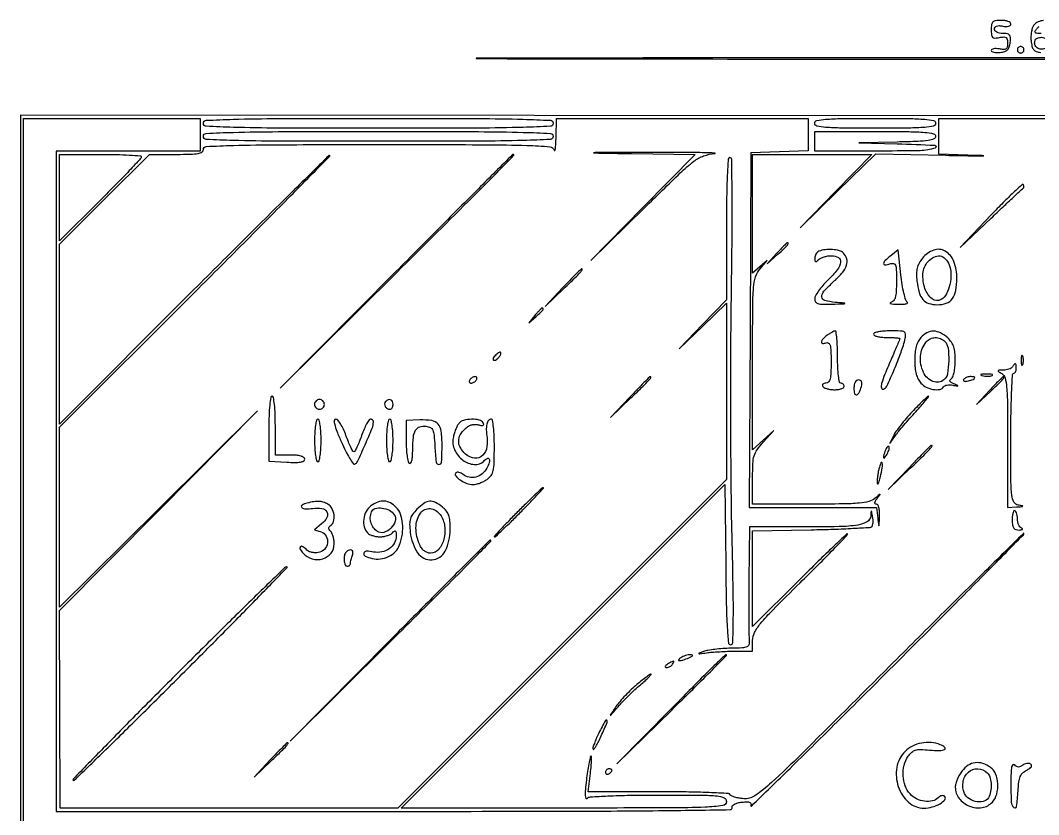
# Model space of a CAD drawing. Extents: x 0 to 674, y 17 to 635.
# Drawn here: x 24 to 335.5, y 392 to 635 of the extents above; entities that cross this region are included whole.
import ezdxf

# ---------------------------------------------------------------- set-up
doc = ezdxf.new("R2010")
doc.units = 0

msp = doc.modelspace()

# ---------------------------------------------------------------- linework, layer by layer
for points in [[(455.40143, 605.647946, 0.000092), (338.25, 605.759198), (24, 606), (24, 413.5), (24, 221)], [(337.029569, 634.961864, 0.080794), (335.307398, 634.512579, 0.115925), (334.054214, 633.565324, 0.092336), (333.618519, 632.783794, 0.03571), (333.30678, 631.578208, 0.033843), (333.147835, 630.189863, 0.035521), (333.181769, 628.815324, 0.030874), (333.460667, 627.058346, 0.117918), (333.943554, 626.06858, 0.141031), (334.768942, 625.501562, 0.051687), (336.16416, 625.191861, 0.043544)], [(336.318538, 631, -0.015486), (334.896524, 631.044054, -0.207101), (334.441043, 631.275635, -0.325062), (334.414781, 631.689155, -0.031904), (335.037769, 632.545509, -0.062963), (335.628143, 633.098055, -0.063044)], [(25, 222.416038), (25, 413.708019), (25, 605), (52, 605), (79, 605), (79, 600), (79, 595), (57, 595), (35, 595), (35, 494), (35, 393), (138.5, 393, 0.000467), (192.094154, 393.050086, 0.002559), (221.049517, 393.252415, 0.000652), (241.162182, 393.522122, 0.468791), (241.75, 394.25, -0.227531), (241.884498, 394.776631, -0.098327), (242.462774, 395.241663, -0.064185), (243.440592, 395.601988, -0.032185), (244.74272, 395.812816, -0.019095), (246.29565, 395.902961, -0.096394), (247.147386, 395.754651, -0.238091), (247.495044, 395.372926, -0.160778), (247.466491, 394.773273, 0.805128), (247.671908, 394.638255, 0.000255), (259.445189, 406.163375, 0.001605), (272.892317, 419.425398, 0.00093), (288.973771, 435.447144, 0.000567), (305.087821, 451.597779, 0.000937), (318.654795, 465.277611, 0.00005), (330.854317, 477.627288, 0.197297), (331, 477.982113, 0.665803), (330.852512, 478.043773, 0.000055), (318.961796, 466.305892, 0.00098), (305.734085, 453.194047, 0.000582), (290.01888, 437.518875, -0.000664), (262.915565, 410.493434, -0.011283), (253.785327, 401.814415, -0.033501), (248.688862, 397.77236, -0.173491), (245.26888, 396.862622, -0.021711), (243.801096, 397.050025, -0.030042), (242.509192, 397.353157, -0.030316), (241.517263, 397.716534, -0.204846), (241.166667, 398.089173, 0.301387), (240.657221, 398.464148, 0.001866), (234.672467, 398.735569, 0.006545), (227.66229, 398.935409, 0.003852), (219.278985, 399), (197.724637, 399), (198.394415, 404.698763, 0.007942), (198.612411, 406.847416, 0.01565), (198.704914, 408.560983, 0.015856), (198.693917, 409.772756, 0.65353), (198.510896, 409.844229, 0.145198), (198.261924, 409.385242, 0.005757), (197.884265, 407.494265, 0.009751), (197.502473, 405.216958, 0.006698), (197.154654, 402.621321, 0.007754), (196.842673, 399.641092, 0.032), (196.797713, 397.829801, 0.104188), (196.996898, 397.039147, 0.514834), (197.375855, 396.975855, -0.182413), (198.382642, 397.430951, -0.004197), (203.702785, 397.725381, -0.007977), (210.459512, 397.934501, -0.003747), (219.2, 398, -0.001485), (232.507329, 397.960474, -0.022339), (237.134136, 397.726107, -0.083633), (239.266776, 397.153847, -0.293454), (240, 396.012129, -0.376038), (238.894025, 394.74951, -0.023013), (233.494131, 394.283661, -0.009439), (222.845164, 394.05829, -0.000547), (190.261236, 394.019578), (140.522472, 394.014898), (190.011236, 443.512172), (239.5, 493.009446), (239.76747, 468.504723, 0.002271), (239.955274, 456.355561, 0.010284), (240.242679, 449.274695, 0.008481), (240.608608, 444.598534, 0.386412), (241.26747, 443.999028, 0.404095), (241.93364, 444.641479, 0.005512), (242.084948, 450.833074, 0.007769), (242.064939, 460.232485, 0.001497), (241.713325, 477.249028, -0.003542), (241.453542, 492.924589, -0.001747), (241.334113, 512.849714, -0.001733), (241.354107, 533.531498, -0.00253), (241.52708, 551.75, 0.001472), (241.747939, 570.770549, 0.004975), (241.732006, 583.196679, 0.00161), (241.59791, 592.475202, 0.409047), (241.063755, 593, 0.394232), (240.549321, 592.519746, 0.004944), (240.26224, 587.643917, 0.009182), (240.059359, 581.007071, 0.003049), (240, 571.273516), (240, 549.547032), (232.75, 542.023682), (225.5, 534.500332), (232.75, 541.473346), (240, 548.446361), (240, 521.469468), (240, 494.492574), (189.746323, 444.246287), (139.492647, 394), (87.822841, 394), (36.153035, 394), (36.043991, 424.211411), (35.934948, 454.422823), (66.217474, 484.961409), (96.5, 515.499996), (66.25, 485.506248), (36, 455.512501), (36, 483.010769), (36, 510.509036), (77.460588, 551.960597, 0.000599), (93.339643, 567.874268, 0.000999), (106.664299, 581.313591, 0.00004), (118.656925, 593.459807, 0.412328), (118.656225, 593.677109, 0.412386), (118.438956, 593.677787, 0.000041), (106.368891, 581.755553, 0.001005), (93.013287, 568.508227, 0.000602), (77.199063, 552.72103), (36.006853, 511.5), (36.003427, 539.013397), (36, 566.526794), (49.762943, 580.263397), (63.525887, 594), (71.762943, 594, 0.006715), (76.091636, 594.058138, 0.038336), (78.377157, 594.295526, 0.091359), (79.577769, 594.750652, 0.262342), (80, 595.5, -0.399441), (80.871255, 596.416586, -0.005658), (89.154446, 596.742981, -0.006284), (102.840365, 596.955142, -0.000733), (133.426676, 597, -0.000613), (166.377799, 596.959603, -0.007504), (178.973669, 596.739671, -0.011252), (185.990671, 596.353565, -0.319697), (187.310674, 595.25, 0.657748), (187.491916, 595.222315, 0.10448), (187.667734, 595.703125, 0.02269), (187.808633, 597.15128, 0.007862), (187.883999, 599.25), (188, 605), (226.5, 605), (265, 605), (265, 600.038933), (265, 595.077866), (256.25, 594.788933), (247.5, 594.5), (247.241388, 540.25), (246.982775, 486), (266.428029, 486), (285.873283, 486), (286.276604, 482.75, 0.000683), (286.565664, 480.446498, 0.602997), (286.648107, 480.415527, 0.202828), (286.723309, 480.573344, 0.000452), (286.839963, 483.25, 0.025355), (286.827853, 484.754752, 0.048156), (286.641047, 485.950414, 0.067827), (286.317228, 486.745719, 0.268347), (285.877555, 487, -0.170953), (285.504496, 487.131391, -0.262214), (285.380355, 487.441618, -0.106383), (285.571644, 487.975243, -0.025698), (286.110322, 488.75, 0.001609), (287.014395, 489.925233, 0.621148), (286.977431, 490, 0.176901), (286.809051, 489.938502, 0.000873), (285.404026, 488.75, -0.114269), (283.570866, 487.804241, -0.040095), (280.631574, 487.303922, -0.019274), (275.686552, 487.056914, -0.002841), (265.671259, 487), (248, 487), (248, 494.702393, -0.009499), (248.089999, 499.439269, -0.060897), (248.470565, 501.802914, -0.086318), (249.364114, 503.636327, -0.029067), (251.25, 505.950297), (254.5, 509.495808), (251.25, 506.560813), (248, 503.625818), (248, 529.998458, -0.001265), (248.043389, 547.145793, -0.018141), (248.295571, 553.242599, -0.055373), (248.929125, 556.568223, -0.106064), (250.25, 558.928395), (252.5, 561.485692), (250.25, 559.587858), (248, 557.690025), (248, 575.845012), (248, 594), (266.232946, 594), (284.465892, 594), (273.482989, 582.75), (262.500086, 571.5), (274.088255, 582.822359), (285.676424, 594.144717), (307.088212, 593.721224, 0.000555), (314.757939, 593.578047, 0.003313), (318.758725, 593.534319, 0.971641), (318.760393, 593.584759, 0.007335), (316.75, 593.679644), (305, 594.061558), (305, 599.530779), (305, 605), (342, 605)], [(197.265604, 386.955647, 0.000374), (138.031385, 387)]]:
    msp.add_lwpolyline(points, format="xyb")
for points in [[(321, 632.138672, 0.026262), (321.083802, 630.544291, 0.177902), (321.426674, 629.84725, 0.204444), (322.109149, 629.591765, 0.035954), (323.5, 629.755249, -0.033327), (324.820327, 629.917474, -0.168508), (325.523628, 629.716565, -0.195212), (325.892307, 629.145265, -0.046913), (326, 628, -0.046913), (325.892307, 626.854735, -0.195212), (325.523628, 626.283435, -0.168508), (324.820327, 626.082526, -0.033327), (323.5, 626.244751, 0.034234), (322.541946, 626.360702, 0.057572), (321.734375, 626.309745, 0.083095), (321.187077, 626.113776, 0.27169), (321, 625.794906, 0.274293), (321.197555, 625.461883, 0.07042), (321.807813, 625.232631, 0.051685), (322.696226, 625.129592, 0.031697), (323.75, 625.183578, 0.046929), (325.133312, 625.476032, 0.121406), (326, 626, 0.121406), (326.523968, 626.866688, 0.046929), (326.816422, 628.25, 0.031046), (326.895668, 629.758446, 0.170664), (326.622257, 630.512941, 0.185524), (325.952252, 630.894952, 0.037847), (324.566422, 631, -0.046396), (323.542758, 631.095193, -0.075706), (322.721309, 631.38261, -0.101785), (322.190153, 631.821502, -0.170976), (322, 632.361328, -0.150112), (322.170978, 632.917994, -0.160129), (322.621346, 633.265536, -0.097718), (323.391041, 633.377818, -0.034745), (324.5, 633.244751, 0.037491), (325.498847, 633.130452, 0.072403), (326.297256, 633.215051, 0.112088), (326.810555, 633.477964, 0.222095), (327, 633.883423, 0.237866), (326.784122, 634.31153, 0.070211), (326.11875, 634.672005, 0.053734), (325.149009, 634.918528, 0.035409), (324, 635, 0.030462), (322.329485, 634.898132, 0.161363), (321.512116, 634.511556, 0.169456), (321.109324, 633.725101, 0.034415)], [(338.750292, 628.250526, -0.249378), (338.57136, 627.191465, -0.140064), (337.494101, 626.395546, -0.117741), (336.004745, 626.21052, -0.170266), (334.819915, 626.780085, -0.08302), (334.473513, 627.265571, -0.075174), (334.288842, 627.854185, -0.077648), (334.289464, 628.452938, -0.099717), (334.480369, 628.968236, -0.179958), (335.394309, 629.679186, -0.118434), (336.737936, 629.77237, -0.113816), (338.018555, 629.241192, -0.158698)], [(329, 626, 0.099038), (329.076342, 625.618362, 0.097945), (329.29375, 625.29375, 0.097945), (329.618362, 625.076342, 0.099038), (330, 625, 0.099038), (330.381638, 625.076342, 0.097945), (330.70625, 625.29375, 0.097945), (330.923658, 625.618362, 0.099038), (331, 626, 0.099038), (330.923658, 626.381638, 0.097945), (330.70625, 626.70625, 0.097945), (330.381638, 626.923658, 0.099038), (330, 627, 0.099038), (329.618362, 626.923658, 0.097945), (329.29375, 626.70625, 0.097945), (329.076342, 626.381638, 0.099038)], [(182.330973, 623.250018, 0.000257), (253.679493, 623.17013, 0.000151), (338.9675, 623.144314, 0.000151), (424.192634, 623.17012, 0.000259), (495.330973, 623.250027, 0.001714), (513.6819, 623.343048, 0.994947), (513.681598, 623.431013, 0.00034), (450.74724, 623.491, 0.000068), (338.5, 623.506285, 0.000068), (226.262487, 623.49102, 0.000342), (163.512848, 623.431002, 0.995062), (163.512558, 623.343099, 0.001656)], [(187, 603.5, -0.399469), (186.12857, 602.583318, -0.005643), (177.833333, 602.257009, -0.006275), (164.12894, 602.044855, -0.000732), (133.5, 602, -0.000732), (102.87106, 602.044855, -0.006275), (89.166667, 602.257009, -0.005643), (80.87143, 602.583318, -0.399469), (80, 603.5, -0.399469), (80.87143, 604.416682, -0.005643), (89.166667, 604.742991, -0.006275), (102.87106, 604.955145, -0.000732), (133.5, 605, -0.000732), (164.12894, 604.955145, -0.006275), (177.833333, 604.742991, -0.005643), (186.12857, 604.416682, -0.399469)], [(304, 603.5, -0.350929), (303.341067, 602.676779, -0.034985), (300.666667, 602.27027, -0.017834), (295.784498, 602.049248, -0.002394), (285.5, 602, -0.002394), (275.215502, 602.049248, -0.017834), (270.333333, 602.27027, -0.034985), (267.658933, 602.676779, -0.350929), (267, 603.5, -0.350929), (267.658933, 604.323221, -0.034985), (270.333333, 604.72973, -0.017834), (275.215502, 604.950752, -0.002394), (285.5, 605, -0.002394), (295.784498, 604.950752, -0.017834), (300.666667, 604.72973, -0.034985), (303.341067, 604.323221, -0.350929)], [(187, 599.5, -0.399469), (186.12857, 598.583318, -0.005643), (177.833333, 598.257009, -0.006275), (164.12894, 598.044855, -0.000732), (133.5, 598, -0.000732), (102.87106, 598.044855, -0.006275), (89.166667, 598.257009, -0.005643), (80.87143, 598.583318, -0.399469), (80, 599.5, -0.399469), (80.87143, 600.416682, -0.005643), (89.166667, 600.742991, -0.006275), (102.87106, 600.955145, -0.000732), (133.5, 601, -0.000732), (164.12894, 600.955145, -0.006275), (177.833333, 600.742991, -0.005643), (186.12857, 600.416682, -0.399469)], [(304, 599.5, -0.30461), (303.472161, 598.713976, -0.060859), (301.755828, 598.24542, -0.027315), (298.55073, 597.955142, -0.004352), (292.25, 597.784967), (280.5, 597.569935), (292.25, 597.253232, -0.007391), (303.752188, 596.772981, -0.826556), (303.864502, 595.932446, -0.075815), (299.235965, 595.133922, -0.004875), (285.5, 595), (267, 595), (267, 598), (267, 601), (285.5, 601, -0.002394), (295.784498, 600.950752, -0.017834), (300.666667, 600.72973, -0.034985), (303.341067, 600.323221, -0.350929)], [(61, 593.234994, -0.190281), (60.797675, 592.722596, -0.001178), (57.328125, 589.03165, -0.004569), (53.29175, 584.835427, -0.002869), (48.5, 580), (36, 567.530012), (36, 580.765006), (36, 594), (48.5, 594, -0.005737), (53.292967, 593.945002, -0.009544), (57.328125, 593.775279, -0.003615), (60.713989, 593.543483, -0.392245)], [(138.994718, 558.25), (103.5, 522.5), (139.25, 557.994718, 0.000221), (161.064848, 579.672949, 0.00246), (169.721498, 588.368133, 0.001593), (174.893352, 593.647914, 0.663304), (174.744718, 594, 0.198894), (174.566231, 593.926076, 0.000018), (164.137852, 583.498438, 0.000559), (152.62308, 571.957894, 0.000337)], [(210.965962, 594.250555), (230.431924, 593.955302), (214.465976, 577.727651), (198.500028, 561.5), (215.000014, 577.703028, -0.002013), (225.88623, 588.307581, -0.027922), (230.039965, 591.895484, -0.077654), (233.024855, 593.532391, -0.068457), (236.5, 594.27278, 0.944399), (236.497813, 594.409146, 0.006286), (232.6875, 594.518017, 0.003134), (225.76797, 594.585314, 0.001333), (216.5, 594.592656, 0.000109), (201.214568, 594.560688, 0.014859), (199.376522, 594.501806, 0.961814), (199.37812, 594.431784, 0.000236)], [(321.017103, 575.5), (311.534206, 565.5), (320.98637, 574.5, -0.000929), (324.637531, 577.963589, -0.001479), (327.775025, 580.911328, -0.00029), (330.548761, 583.498897, -0.074337), (330.823434, 583.6875, 0.191753), (330.944054, 583.819978, 0.082424), (330.991233, 584.058594, 0.064404), (330.961361, 584.362727, 0.046165), (330.854167, 584.6875, 0.512697), (330.478246, 584.768499, 0.003996), (327.818435, 582.323828, 0.00961), (324.679508, 579.277143, 0.005557)], [(255.437091, 563.75), (252.5, 560.5), (255.75, 563.437091, 0.005203), (257.702672, 565.239026, 0.031436), (258.644302, 566.245213, 0.126516), (258.885551, 566.760705, 0.469811), (258.687091, 567, 0.195675), (258.487928, 566.918954, 0.003116), (257.603329, 566.045313, 0.007681), (256.585435, 564.995657, 0.004953)], [(268.25, 564.337719, 0.098566), (267.771982, 564.02452, 0.065528), (267.367188, 563.506601, 0.06253), (267.093325, 562.872405, 0.070803), (267, 562.216667, 0.030603), (267.047754, 561.437169, 0.285992), (267.25, 561.186806, 0.259042), (267.582864, 561.244884, 0.026435), (268.2, 561.8, -0.087124), (268.857336, 562.260981, -0.036597), (269.87, 562.6475, -0.034792), (271.039977, 562.911466, -0.038105), (272.2, 563, -0.136269), (274.272229, 562.424553, -0.305974), (274.928576, 561.012843, -0.130302), (273.898735, 558.693049, -0.030098), (271, 555.5, 0.021127), (269.468686, 553.872812, 0.025292), (268.175, 552.213577, 0.025286), (267.244073, 550.732339, 0.128331), (267, 549.797052, 0.142219), (267.263829, 548.888271, 0.178356), (267.956058, 548.35907, 0.072708), (269.360839, 548.140216, 0.010664), (272.25, 548.174707, 0.00042), (275.866069, 548.298079, 0.118966), (276.155942, 548.378854, 0.73681), (276.137241, 548.467554, 0.00079), (273.25, 548.732205, -0.044764), (270.086762, 549.30551, -0.326893), (269.18544, 550.44283, -0.201079), (269.833051, 552.170677, -0.020947), (273, 555.262785, 0.036034), (275.492901, 557.84808, 0.094845), (276.735437, 560.090207, 0.14342), (276.798311, 562.052916, 0.133923), (275.8, 563.8, 0.132349), (274.533777, 564.528745, 0.047025), (272.455834, 564.874926, 0.046014), (270.182848, 564.827502, 0.06778)], [(290.25, 563.010327, 0.020182), (288.525547, 561.487399, 0.178809), (288.088708, 560.590276, 0.475489), (288.496209, 560.185241, 0.050543), (290, 560.5, -0.11022), (291.092207, 560.596117, -0.277254), (291.693059, 560.117445, -0.082965), (291.952551, 558.779907, -0.006519), (292, 555.140712, -0.011026), (291.930232, 551.977332, -0.055252), (291.657937, 550.228885, -0.113783), (291.123041, 549.229613, -0.150398), (290.25, 548.689326, 0.284653), (290.079893, 548.510548, 0.403363), (290.189063, 548.336764, 0.043497), (291.062876, 548.199188, 0.011014), (292.5, 548.131314, 0.016377), (293.962112, 548.142404, 0.044695), (294.986765, 548.276017, 0.151057), (295.381802, 548.501594, 0.469244), (295.348563, 548.765313, -0.179802), (294.855432, 549.417971, -0.014415), (294.286095, 551.53743, -0.018035), (293.757447, 554.178749, -0.012824), (293.348563, 557.17062), (292.5, 564.84124)], [(299.975057, 562.25, 0.040801), (298.930142, 560.677585, 0.066928), (298.351067, 559.190375, 0.060252), (298.151213, 557.49432, 0.027048), (298.279577, 555.250547, 0.038663), (298.946543, 551.754592, 0.111274), (300.095968, 549.586294, 0.139733), (301.885051, 548.403754, 0.076746), (304.5, 548, 0.086506), (307.252734, 548.479845, 0.147313), (309.114144, 549.859059, 0.116861), (310.171075, 552.304721, 0.043843), (310.5, 556.048707, 0.089239), (309.572128, 561.206096, 0.17226), (306.912605, 564.381693, 0.223155), (303.391773, 564.711235, 0.140139)], [(308.118413, 560.25, -0.088548), (308.671357, 557.436915, -0.060532), (308.334216, 554.190065, -0.063048), (307.279162, 551.302516, -0.138358), (305.68735, 549.597962, -0.316316), (302.938742, 549.785426, -0.139575), (300.734416, 552.921768, -0.10187), (300.116821, 557.565252, -0.167735), (301.654988, 561.171259, -0.087091), (303.483736, 562.594925, -0.158642), (305.329479, 562.917618, -0.167388), (306.942515, 562.091579, -0.099095)], [(189.96584, 553.25), (184.5, 547.5), (190.25, 552.96584, 0.00208), (193.721355, 556.293238, 0.016599), (195.26449, 557.887147, 0.050698), (195.876586, 558.718401, 0.580622), (195.71584, 559, 0.198036), (195.525668, 558.921604, 0.000843), (193.909561, 557.310938, 0.003903), (192.081711, 555.454324, 0.002429)], [(181.404988, 544.75), (179.5, 542.5), (181.75, 544.404988, 0.010402), (183.102181, 545.598996, 0.048385), (183.795506, 546.373826, 0.197337), (183.898791, 546.789444, 0.372044), (183.654988, 547, 0.191119), (183.44834, 546.918017, 0.007508), (182.851732, 546.339062, 0.012381), (182.159969, 545.612165, 0.008332)], [(270.75, 538.607954, 0.038054), (269.476013, 537.478404, 0.166131), (269.052903, 536.579878, 0.445035), (269.421193, 536.165515, 0.093564), (270.5, 536.361626, -0.245547), (271.236627, 536.27642, -0.183216), (271.714274, 535.595418, -0.054764), (271.947207, 533.940436, -0.007603), (272, 530.468615, -0.009168), (271.938126, 527.094445, -0.049999), (271.689747, 525.287291, -0.119746), (271.208295, 524.350783, -0.217742), (270.440983, 524, 0.066118), (269.889346, 523.926733, 0.138808), (269.521475, 523.70625, 0.191142), (269.392057, 523.379648, 0.139169), (269.5, 523, 0.146547), (269.934161, 522.614422, 0.040338), (270.8004, 522.29375, 0.037109), (271.887885, 522.073612, 0.031397), (273.059017, 522, 0.032276), (274.18562, 522.0728, 0.049716), (275.136086, 522.29375, 0.064068), (275.793368, 522.615903, 0.251914), (276, 523, 0.099038), (275.923658, 523.381638, 0.097945), (275.70625, 523.70625, 0.097945), (275.381638, 523.923658, 0.099038), (275, 524, -0.358912), (274.586179, 524.340974, -0.01702), (274.28125, 526.25, -0.020476), (274.067911, 528.801826, -0.010616), (274, 532, 0.008796), (273.946075, 535.065184, 0.014667), (273.779688, 537.640658, 0.008355), (273.549328, 539.715782, 0.389563), (273.25, 539.968197, 0.094564), (272.852176, 539.874651, 0.019699), (272.20625, 539.555506, 0.020021), (271.475001, 539.118825, 0.017735)], [(285, 539, 0.295869), (285.251055, 538.612873, 0.04382), (286.175, 538.29375, 0.037669), (287.467056, 538.07239, 0.023598), (289, 538, -0.008807), (290.533677, 537.972983, -0.014598), (291.825, 537.889676, -0.008259), (292.867968, 537.774341, -0.377586), (293, 537.62443, -0.096511), (292.947013, 537.352475, -0.001324), (292.30541, 535.780445, -0.003678), (291.541666, 533.961371, -0.002405), (290.63544, 531.87443, 0.005783), (288.445763, 526.737098, 0.032041), (287.480848, 523.894874, 0.107715), (287.414852, 522.538593, 0.460609), (288.021342, 522.173781, 0.206614), (289.0689, 523.109834, 0.00729), (291.327651, 528.174915, 0.014364), (293.408476, 533.443104, 0.028383), (294.696963, 537.75, 0.070883), (294.815279, 539.026616, 0.272747), (294.39469, 539.666262, 0.106363), (293.264439, 539.948458, 0.008186), (290.116577, 540, 0.018398), (288.155306, 539.92781, 0.029866), (286.502995, 539.70625, 0.030322), (285.2834, 539.390109, 0.324892)], [(299.46268, 537.958762, 0.06893), (298.637571, 536.747309, 0.050243), (298.063072, 535.220463, 0.041389), (297.724842, 533.326792, 0.023508), (297.615385, 531, 0.023508), (297.724842, 528.673208, 0.041389), (298.063072, 526.779537, 0.050243), (298.637571, 525.252691, 0.06893), (299.46268, 524.041238, 0.09366), (301.134592, 522.774308, 0.075255), (303.286507, 522.081535, 0.086119), (305.266847, 522.102496, 0.21179), (306.441979, 522.90612, -0.15749), (306.815667, 523.223957, -0.055891), (307.498133, 523.42074, -0.048656), (308.349057, 523.481964, -0.040539), (309.250996, 523.385595, 0.001563), (310.655148, 523.123764, 0.284718), (310.788144, 523.17589, 0.480587), (310.761976, 523.2769, 0.002003), (309.566376, 523.806972, -0.031798), (308.740116, 524.233861, -0.147823), (308.383486, 524.626937, -0.269403), (308.415108, 525.007012, -0.102331), (308.816376, 525.386514, 0.172368), (309.275618, 525.959273, 0.030615), (309.652311, 527.303359, 0.029969), (309.91333, 529.005987, 0.023054), (310, 530.884703, 0.023219), (309.885767, 533.343276, 0.057311), (309.514575, 535.107661, 0.070558), (308.812698, 536.514625, 0.053298), (307.685549, 537.825686, 0.068576), (305.522245, 539.36113, 0.116557), (303.382139, 539.903597, 0.125876), (301.341177, 539.416554, 0.087861)], [(306.8, 536.8, -0.167311), (307.785351, 534.780042, -0.035945), (307.984648, 530.831948, -0.035539), (307.620986, 526.910362, -0.180564), (306.548039, 525.039869, -0.276855), (303.172082, 524.520854, -0.188842), (300.284127, 527.270796, -0.127894), (299.36358, 532.267763, -0.15638), (301.128383, 536.654692, -0.111735), (302.344949, 537.590181, -0.102194), (303.886391, 537.949954, -0.10024), (305.469049, 537.671435, -0.103211)], [(169.210573, 532.399141, 0.036357), (168.782662, 531.861158, 0.09576), (168.587911, 531.410998, 0.218285), (168.649322, 531.126309, 0.236389), (168.901556, 531, 0.157897), (169.687482, 531.254536, 0.069007), (170.487692, 532.021539, 0.076948), (170.981063, 532.892915, 0.301864), (170.850136, 533.465672, 0.297152), (170.632938, 533.505656, 0.045304), (170.224083, 533.28958, 0.03842), (169.730077, 532.911277, 0.023968)], [(327.5, 529, -0.119909), (327.108474, 528.613806, -0.047105), (326.419912, 528.284817, -0.043132), (325.574968, 528.055178, -0.041344), (324.690983, 527.969591, 0.006894), (323.365264, 527.932904, 0.290703), (323.142342, 527.778006, 0.366721), (323.215037, 527.547313, 0.008783), (324.25, 526.919901, -0.199047), (325.232188, 525.629037, -0.043579), (325.715298, 522.820788, -0.018728), (325.950984, 517.679472, -0.002089), (326, 505.95031), (326, 486), (328.75, 486.136182, 0.002047), (330.401331, 486.224735, 0.200802), (330.607621, 486.325405, 0.574721), (330.568679, 486.441828, 0.00362), (329.25, 486.705733, -0.214887), (327.940431, 487.628078, -0.106349), (327.283659, 489.597113, -0.026071), (327.03828, 493.829401, -0.001446), (327, 507.069551, -0.003919), (327.059895, 514.711774, -0.006528), (327.244792, 521.145431, -0.001707), (327.49503, 526.677756, -0.400045), (327.833333, 527, 0.17482), (328.151326, 527.114688, 0.093122), (328.421875, 527.440625, 0.073362), (328.604977, 527.926139, 0.053595), (328.666667, 528.5, 0.018977), (328.624162, 529.619498, 0.279453), (328.404429, 529.9267, 0.3443), (328.076522, 529.840072, 0.023946)], [(330.157895, 531, 0.017491), (330.189089, 530.10856, 0.078554), (330.306058, 529.601562, 0.447206), (330.474999, 529.540618, 0.174857), (330.662281, 529.75, 0.057986), (330.818615, 530.320008, 0.037979), (330.87034, 531, 0.037979), (330.818615, 531.679992, 0.057986), (330.662281, 532.25, 0.174857), (330.474999, 532.459382, 0.447206), (330.306058, 532.398438, 0.078554), (330.189089, 531.89144, 0.017491)], [(318.269032, 526.307009, 0.037336), (319.036634, 526.167106, 0.029507), (319.880008, 526.127736, 0.030339), (320.671085, 526.185595, 0.06278), (321.269032, 526.344063, 0.31318), (321.386009, 526.52287, 0.333666), (321.257153, 526.684921, 0.052471), (320.580113, 526.787295, 0.014395), (319.5, 526.805051, 0.012823), (318.431793, 526.764444, 0.080377), (317.900903, 526.643467, 0.597527), (317.883358, 526.48334, 0.087174)], [(161.5, 525, 0.076764), (161.338175, 524.617617, 0.154201), (161.357263, 524.29375, 0.186277), (161.550471, 524.079239, 0.117858), (161.881966, 524, 0.085235), (162.310186, 524.073533, 0.053414), (162.769763, 524.29375, 0.051777), (163.189439, 524.617474, 0.064269), (163.5, 525, 0.076764), (163.661825, 525.382383, 0.154201), (163.642737, 525.70625, 0.186277), (163.449529, 525.920761, 0.117858), (163.118034, 526, 0.085235), (162.689814, 525.926467, 0.053414), (162.230237, 525.70625, 0.051777), (161.810561, 525.382526, 0.064269)], [(210.468697, 519.75), (204.5, 513.5), (210.75, 519.468697, 0.001842), (214.526162, 523.101597, 0.015158), (216.188581, 524.813502, 0.043781), (216.876507, 525.712971, 0.591372), (216.718697, 526, 0.198184), (216.529557, 525.921966, 0.0007), (214.766721, 524.164062, 0.003552), (212.777178, 522.146053, 0.002203)], [(279, 522.440983, 0.064976), (279.206498, 520.858666, 0.406584), (279.841406, 520.479018, 0.23263), (280.631508, 521.131852, 0.041858), (281.285674, 522.984416, 0.047102), (281.428099, 523.857834, 0.120292), (281.319129, 524.485403, 0.170629), (280.969517, 524.861166, 0.12145), (280.40638, 525, 0.160765), (279.839597, 524.812927, 0.108086), (279.387395, 524.295106, 0.079738), (279.095996, 523.480106, 0.046093)], [(312.557637, 525.093259, 0.236417), (312.53149, 524.80112, 0.238295), (312.749762, 524.606613, 0.095442), (313.266748, 524.570513, 0.033809), (313.99862, 524.70989, 0.020231), (315.475053, 525.160521, 0.209047), (315.930595, 525.583925, 0.493596), (315.747863, 525.912738, 0.036651), (314.559017, 526, 0.056553), (313.966253, 525.93274, 0.049897), (313.376706, 525.733645, 0.052741), (312.877374, 525.440555, 0.095554)], [(320.452948, 521.75), (316.5, 517.5), (320.75, 521.452948, 0.003311), (323.308562, 523.864475, 0.023188), (324.492362, 525.10505, 0.084306), (324.879312, 525.739874, 0.530177), (324.702948, 526, 0.197177), (324.508439, 525.920192, 0.00167), (323.331976, 524.751562, 0.005545), (321.989648, 523.379129, 0.003505)], [(100, 510.09255), (100, 500.185099), (105.501363, 499.84255, 0.012428), (108.074687, 499.74644, 0.044027), (109.720832, 499.870994, 0.084054), (110.674508, 500.198966, 0.274859), (111.001363, 500.75, 0.251467), (110.71189, 501.287766, 0.078511), (109.850076, 501.68048, 0.048655), (108.454273, 501.925307, 0.019103), (106.5, 502), (102, 502), (102, 511, 0.009164), (101.933283, 514.639727, 0.018502), (101.722222, 517.5, 0.014491), (101.420765, 519.64481, 0.365646), (101, 520, 0.370625), (100.573872, 519.633835, 0.012622), (100.275234, 517.273137, 0.017004), (100.065838, 514.133197, 0.008146)], [(114, 517.5, 0.099038), (114.114514, 516.927543, 0.097945), (114.440625, 516.440625, 0.097945), (114.927543, 516.114514, 0.099038), (115.5, 516, 0.099038), (116.072457, 516.114514, 0.097945), (116.559375, 516.440625, 0.097945), (116.885486, 516.927543, 0.099038), (117, 517.5, 0.099038), (116.885486, 518.072457, 0.097945), (116.559375, 518.559375, 0.097945), (116.072457, 518.885486, 0.099038), (115.5, 519, 0.099038), (114.927543, 518.885486, 0.097945), (114.440625, 518.559375, 0.097945), (114.114514, 518.072457, 0.099038)], [(135.693853, 518.36052, 0.191124), (135.401415, 517.683432, 0.139481), (135.603969, 516.880661, 0.123736), (136.230079, 516.235684, 0.139398), (137.059017, 516, 0.156819), (137.417907, 516.1154, 0.097386), (137.723586, 516.440625, 0.079459), (137.929934, 516.926402, 0.06085), (138, 517.5, 0.103624), (137.806289, 518.424643, 0.202875), (137.269246, 518.932483, 0.1934), (136.508765, 518.913511, 0.094876)], [(296.772666, 515.188048, 0.011039), (294.96411, 513.16691, 0.011131), (293.251688, 511.07343, 0.010994), (291.842137, 509.185614, 0.043453), (291.106938, 507.938048), (289.942229, 505.5), (291.71815, 508, -0.016813), (292.689659, 509.274584, -0.004964), (294.261899, 511.160938, -0.004976), (296.072985, 513.24806, -0.005338), (297.883877, 515.25, 0.005331), (299.532367, 517.072358, 0.00963), (300.837303, 518.604687, 0.005053), (301.842688, 519.85803, 0.625818), (301.773684, 520, 0.190379), (301.454928, 519.874067, 0.003406), (300.098385, 518.586489, 0.007983), (298.533912, 517.032307, 0.005177)], [(114, 506.5, 0.013867), (114.070361, 503.963427, 0.024301), (114.288462, 501.875, 0.022017), (114.599474, 500.314102, 0.345347), (115, 500, 0.345347), (115.400526, 500.314102, 0.022017), (115.711538, 501.875, 0.024301), (115.929639, 503.963427, 0.013867), (116, 506.5, 0.013867), (115.929639, 509.036573, 0.024301), (115.711538, 511.125, 0.022017), (115.400526, 512.685898, 0.345347), (115, 513, 0.345347), (114.599474, 512.685898, 0.022017), (114.288462, 511.125, 0.024301), (114.070361, 509.036573, 0.013867)], [(122.218931, 505.970623, 0.012096), (123.47723, 503.298607, 0.019579), (124.689009, 501.098562, 0.014327), (125.764534, 499.425241, 0.334898), (126.267765, 499.255922, 0.20607), (127.127139, 500.02221, 0.004598), (129.472019, 505.176546, 0.007399), (131.61231, 510.197413, 0.097344), (132, 512.169874, 0.107553), (131.931075, 512.486589, 0.099567), (131.735751, 512.75615, 0.09573), (131.443853, 512.936884, 0.09113), (131.10043, 513, 0.255588), (130.660309, 512.759297, 0.018782), (129.936954, 511.53125, 0.022484), (129.157076, 509.915924, 0.01491), (128.402886, 508, -0.010027), (127.670034, 506.083595, -0.015672), (126.955374, 504.46875, -0.009831), (126.306909, 503.184698, -0.277696), (126, 503, -0.277696), (125.693091, 503.184698, -0.009831), (125.044626, 504.46875, -0.015672), (124.329966, 506.083595, -0.010027), (123.597114, 508, 0.02225), (122.810571, 509.915163, 0.031671), (121.932933, 511.53125, 0.032613), (121.084593, 512.704534, 0.223505), (120.456631, 513, 0.402058), (120.024772, 512.585776, 0.071955), (120.149924, 511.362826, 0.034006), (120.82844, 509.27078, 0.008578)], [(136, 506.5, 0.013867), (136.070361, 503.963427, 0.024301), (136.288462, 501.875, 0.022017), (136.599474, 500.314102, 0.345347), (137, 500, 0.345347), (137.400526, 500.314102, 0.022017), (137.711538, 501.875, 0.024301), (137.929639, 503.963427, 0.013867), (138, 506.5, 0.013867), (137.929639, 509.036573, 0.024301), (137.711538, 511.125, 0.022017), (137.400526, 512.685898, 0.345347), (137, 513, 0.345347), (136.599474, 512.685898, 0.022017), (136.288462, 511.125, 0.024301), (136.070361, 509.036573, 0.013867)], [(142, 506.346524, 0.014965), (142.072777, 503.915539, 0.021298), (142.29375, 501.766105, 0.018081), (142.607638, 500.052762, 0.202676), (143, 499.5, 0.408774), (143.410377, 499.592855, 0.08382), (143.734015, 500.347928, 0.042659), (143.946327, 501.730109, 0.015993), (144.015313, 503.690983, -0.024661), (144.214797, 507.487527, -0.10509), (144.906361, 509.637445, -0.18586), (146.173501, 510.667682, -0.114389), (148.11309, 510.837492, -0.085349), (149.426702, 510.415623, -0.170142), (150.163963, 509.628511, -0.080908), (150.555255, 508.122425, -0.010154), (150.799904, 504.75, 0.013417), (151.185626, 499.873975, 0.400264), (152.047623, 499.14267, 0.382046), (152.869516, 499.968488, 0.013288), (153, 504.877555, 0.028938), (152.744393, 509.290331, 0.150384), (151.77394, 511.497444, 0.180708), (149.840342, 512.554926, 0.045721), (146.201687, 512.742566), (142, 512.575014)], [(158.128383, 511.654692, 0.058803), (157.656531, 510.92698, 0.021238), (157.158407, 509.79735, 0.020721), (156.712703, 508.502062, 0.023148), (156.394196, 507.22098, 0.161129), (156.841011, 503.580273, 0.122089), (159.402537, 500.442331, 0.139758), (162.85868, 499.119695, 0.221829), (165.783333, 500.183333, -0.070263), (166.85328, 500.988474, -0.450516), (167.416944, 500.78797, -0.182065), (167.439478, 499.777091, -0.030792), (166.675124, 497.966511, -0.108207), (165.314392, 496.272074, -0.105984), (163.360331, 495.285769, -0.110702), (161.244281, 495.210082, -0.12768), (159.420792, 496.065737, 0.051054), (158.805129, 496.478586, 0.06678), (158.170471, 496.714091, 0.082515), (157.614473, 496.745987, 0.171154), (157.227406, 496.56074, 0.38368), (157.178714, 495.637286, 0.073635), (158.524502, 494.399168, 0.058914), (160.539967, 493.352314, 0.090587), (162.468623, 493, 0.057614), (163.427453, 493.110853, 0.029129), (164.594979, 493.457282, 0.028485), (165.773652, 493.960683, 0.037622), (166.777494, 494.556704, 0.086197), (167.982516, 495.755917, 0.099615), (168.6381, 497.23478, 0.0479), (168.932736, 499.618705, 0.006811), (169, 504.556704, 0.010188), (168.934034, 507.793937, 0.01685), (168.730729, 510.519782, 0.010853), (168.447723, 512.687036, 0.37049), (168.083333, 513, 0.228065), (167.232217, 512.590479, 0.112442), (166.697668, 511.483684, 0.066605), (166.529916, 509.684605, 0.027932), (166.763268, 507.258464, -0.106422), (166.55297, 503.775694, -0.187438), (164.848497, 501.500366, -0.217113), (162.27157, 501.164257, -0.135149), (159.654988, 502.828741, -0.072724), (158.452262, 504.623604, -0.121421), (158.086721, 506.39483, -0.119107), (158.584393, 508.157107, -0.068373), (159.925787, 509.925787, -0.050609), (160.901099, 510.721389, -0.067783), (161.928897, 511.215053, -0.072496), (162.994644, 511.395448, -0.069792), (164.082159, 511.268264, 0.022083), (165.079509, 511.053998, 0.133206), (165.601854, 511.105032, 0.345554), (165.762808, 511.371648, 0.108242), (165.597355, 511.842476, 0.201428), (164.352388, 512.730679, 0.0619), (162.007508, 512.962414, 0.061033), (159.601074, 512.60597, 0.153464)], [(288.623539, 503.461341, 0.013074), (288.038161, 501.807875, 0.18392), (288.068872, 501.189955, 0.582659), (288.370907, 501.158973, 0.022794), (289.122073, 502.325003, 0.028467), (289.494276, 503.058111, 0.039963), (289.734072, 503.751423, 0.045448), (289.826923, 504.318576, 0.217548), (289.715202, 504.618131, 0.299281), (289.487156, 504.665262, 0.109577), (289.201425, 504.471425, 0.064271), (288.896209, 504.051117, 0.033338)], [(295.971112, 498.25), (289.5, 491.5), (296.25, 497.971112, 0.001651), (300.331139, 501.90958, 0.013946), (302.112695, 503.739547, 0.038166), (302.876639, 504.708164, 0.600215), (302.721112, 505, 0.198298), (302.532866, 504.922286, 0.000591), (300.623258, 503.017187, 0.003258), (298.472068, 500.837782, 0.002015)], [(286.640658, 497.789663, 0.02084), (286.41195, 496.767189, 0.014063), (286.232977, 495.585089, 0.014182), (286.124358, 494.4302, 0.027203), (286.114106, 493.5, 0.192313), (286.2484, 493.20197, 0.49954), (286.44427, 493.233399, 0.052116), (286.756044, 494.011736, 0.011599), (287.116184, 495.400934, 0.01673), (287.656322, 498.107109, 0.090257), (287.63171, 499.600754, 0.741184), (287.268649, 499.636677, 0.033017)], [(176, 484.5, 0.003149), (173.178125, 481.623155, 0.005526), (170.885351, 479.203125, 0.00173), (168.98783, 477.141162, 0.652039), (169.050055, 477, 0.189914), (169.383141, 477.131249, 0.001392), (171.591601, 479.203125, 0.004977), (174.108131, 481.625022, 0.003139), (177, 484.5, 0.003149), (179.821875, 487.376845, 0.005526), (182.114649, 489.796875, 0.00173), (184.01217, 491.858838, 0.652039), (183.949945, 492, 0.189914), (183.616859, 491.868751, 0.001392), (181.408399, 489.796875, 0.004977), (178.891869, 487.374978, 0.003139)], [(111.75, 487.310674, 0.067345), (110.16251, 486.657947, 0.503301), (110.083976, 485.969853, 0.190495), (111.251445, 485.509782, 0.039968), (113.482279, 485.690837, -0.081986), (116.225854, 485.683347, -0.227633), (117.761476, 484.600965, -0.258417), (117.767437, 482.856545, -0.097251), (116.146957, 480.917915), (113.960396, 479.147345), (116.038337, 478.487832, -0.19371), (117.567724, 477.225541, -0.161397), (117.943644, 475.136788, -0.151787), (116.997124, 473.143055, -0.173131), (115.134665, 472.165335, -0.046072), (114.14946, 472.117539, -0.04264), (113.145527, 472.247598, -0.045419), (112.269762, 472.523152, -0.097756), (111.684665, 472.915335, 0.044704), (110.410711, 473.979797, 0.327106), (109.662257, 473.960654, 0.381687), (109.537803, 473.290861, 0.047545), (110.5, 472, 0.13868), (113.276322, 470.260814, 0.144507), (116.504616, 470.270494, 0.156621), (119.030336, 472.001187, 0.166343), (120, 474.835184, 0.035187), (119.919799, 475.973416, 0.033609), (119.680655, 477.10718, 0.035454), (119.330866, 478.077606, 0.092403), (118.912868, 478.687132, -0.047458), (118.463023, 479.231562, -0.150038), (118.325735, 479.678773, -0.181024), (118.473233, 480.072821, -0.075363), (118.912868, 480.446149, 0.194967), (119.826703, 481.693935, 0.09434), (119.945174, 483.703226, 0.089232), (119.306456, 485.716408, 0.149648), (118.065741, 486.964816, 0.043058), (116.626265, 487.58249, 0.066238), (115.296185, 487.834141, 0.055706), (113.787463, 487.748671, 0.021935)], [(131.222506, 486.443296, 0.121894), (129.774011, 484.78239, 0.088024), (129.047174, 482.424417, 0.090171), (129.183385, 480.013846, 0.138143), (130.2, 478.2, 0.082665), (130.844671, 477.739331, 0.03742), (131.81125, 477.3525, 0.035729), (132.916514, 477.088514, 0.040779), (134, 477, 0.040779), (135.083486, 477.088514, 0.035729), (136.18875, 477.3525, 0.03742), (137.155329, 477.739331, 0.082665), (137.8, 478.2, -0.038521), (138.408001, 478.7209, -0.321683), (138.75, 478.723956, -0.220858), (138.955541, 478.367073, -0.021954), (139, 477.354988, -0.127381), (138.429444, 475.151768, -0.11068), (136.840099, 473.365977, -0.10431), (134.55158, 472.357121, -0.10153), (132.027138, 472.344572, 0.045419), (129.818272, 472.580979, 0.353305), (129.057571, 471.986456, 0.356783), (129.481244, 471.125344, 0.045594), (131.573742, 470.392136, 0.090573), (134.133811, 470.22485, 0.085787), (136.640873, 470.963597, 0.087624), (138.711513, 472.481311, 0.100376), (140.020078, 474.552809, 0.05548), (140.850149, 477.7704, 0.05769), (140.936636, 481.048756, 0.06349), (140.303343, 483.939255, 0.11118), (139, 486, 0.069596), (137.181792, 487.371997, 0.113111), (135.332004, 487.908319, 0.107977), (133.371695, 487.595615, 0.059497)], [(145.333063, 485.423972, 0.035982), (143.980586, 483.861449, 0.089038), (143.305251, 482.511718, 0.077328), (143.090843, 480.896508, 0.02247), (143.260254, 478.383392, 0.117787), (145.530903, 472.099299, 0.270214), (149.87714, 469.936509, 0.266343), (153.955157, 472.64739, 0.116401), (155.5, 479.193341, 0.019808), (155.395114, 481.839859, 0.062746), (155.035665, 483.57254, 0.083555), (154.327584, 484.879206, 0.056764), (153.139216, 486.088353, 0.050118), (150.968031, 487.512416, 0.142263), (149.210322, 487.864559, 0.133765), (147.469325, 487.227354, 0.042172)], [(138.385257, 483.763897, -0.218849), (138.641816, 481.778151, -0.121492), (137.352071, 479.646947, -0.121562), (135.219915, 478.360603, -0.219139), (133.236103, 478.621064, -0.091308), (132.024366, 479.736668, -0.087545), (131.267705, 481.226528, -0.085221), (131.054336, 482.921131, -0.080581), (131.409741, 484.625384, -0.238572), (132.536491, 485.645976, -0.097934), (134.651745, 485.799317, -0.08635), (136.904442, 485.114424, -0.136839)], [(152.443296, 483.777494, -0.119665), (153.794346, 480.323061, -0.095164), (153.573015, 476.31289, -0.112438), (151.977904, 473.16357, -0.223103), (149.5, 472, -0.086966), (148.511947, 472.173163, -0.076296), (147.591085, 472.675381, -0.069303), (146.791533, 473.482278, -0.05378), (146.160515, 474.547053, -0.107061), (145.028312, 479.751263, -0.150761), (146.415286, 484.261167, -0.27797), (149.352585, 485.611543, -0.215353)], [(284.136182, 483.375, -0.252338), (283.031426, 481.606424, -0.091308), (280.142825, 480.597676, -0.033992), (274.46277, 480.108502, -0.004488), (262.375, 480), (247, 480), (246.889309, 463.75, 0.001126), (246.860182, 457.361451, 0.001544), (246.864671, 451.6125, 0.000992), (246.892944, 446.781352, 0.01825), (246.960875, 445.25, -0.092174), (246.831547, 443.998865, -0.22603), (246.228943, 443.327424, -0.08672), (244.850631, 443.016631, -0.007913), (241.321566, 442.90032, 0.012843), (238.909398, 442.797005, 0.012377), (236.47571, 442.569427, 0.012393), (234.343217, 442.262869, 0.043354), (233, 441.913852, 0.003594), (231.558585, 441.390867, 0.668567), (231.554249, 441.27349, 0.142365), (231.855149, 441.229167, 0.001643), (233.875, 441.513532, -0.015665), (235.542005, 441.700725, -0.006239), (237.8375, 441.8571, -0.006167), (240.319883, 441.964417, -0.007718), (242.625, 442), (248, 442), (248, 445.322241, -0.121049), (248.586896, 447.710927, -0.052038), (250.413672, 450.464009, -0.023016), (254.142989, 454.582576, -0.003032), (262.5, 462.897433, 0.002173), (268.058828, 468.409248, 0.003501), (272.740625, 473.158005, 0.00069), (276.819007, 477.364666, 0.194534), (277, 477.812257, 0.658313), (276.811322, 477.893457, 0.00078), (272.740625, 474.027929, 0.003704), (268.061303, 469.503962, 0.002145), (262.5, 464), (248, 449.52587), (248, 464.165802), (248, 478.805734), (265.917705, 479.152867, 0.003397), (272.833712, 479.333874, 0.005353), (278.76687, 479.59312, 0.001641), (283.887526, 479.888676, 0.183324), (284.498508, 480.164136, 0.141128), (284.724985, 480.574581, 0.037796), (284.836213, 481.319342, 0.035174), (284.838359, 482.221211, 0.030048), (284.716985, 483.164136, 0.001494), (284.423598, 484.680798, 0.262937), (284.320701, 484.800923, 0.497529), (284.229528, 484.741829, 0.002095)], [(327.393519, 482.00228, 0.031064), (327.539572, 480.510804, 0.116789), (327.896417, 479.648199, 0.165853), (328.521772, 479.204287, 0.08191), (329.5, 479.081228, 0.023158), (330.203157, 479.140873, 0.132827), (330.545313, 479.283537, 0.457766), (330.554946, 479.464921, 0.095727), (330.25, 479.662281, -0.136586), (329.770904, 480.0303, -0.060057), (329.367188, 480.728399, -0.053115), (329.092665, 481.62149, -0.048059), (329, 482.583333, 0.033674), (328.937586, 483.509015, 0.051532), (328.748409, 484.290104, 0.066895), (328.472211, 484.828248, 0.245517), (328.143519, 485, 0.284883), (327.820473, 484.799682, 0.053931), (327.569908, 484.11942, 0.043186), (327.414782, 483.151021, 0.027013)], [(136.993852, 445.25), (106.5, 414.5), (137.25, 444.993852, 0.00026), (156.006077, 463.613079, 0.002868), (163.478217, 471.124095, 0.00214), (167.892027, 475.650647, 0.662088), (167.743852, 476, 0.198887), (167.564974, 475.925916, 0.000024), (158.605379, 466.967188, 0.000652), (148.70469, 457.040638, 0.000393)], [(123.666667, 472.333333, 0.148246), (123.117117, 471.305634, 0.068475), (123.025382, 469.777653, 0.077107), (123.338097, 468.446162, 0.305562), (124, 468, 0.090658), (124.381772, 468.069795, 0.095575), (124.70625, 468.269725, 0.099646), (124.923365, 468.567896, 0.108102), (125, 468.918213, -0.04425), (125.040803, 469.378353, -0.015326), (125.178303, 470.03135, -0.015089), (125.374624, 470.745256, -0.016969), (125.606989, 471.418213, 0.11504), (125.738576, 472.370332, 0.265583), (125.338385, 472.941799, 0.219506), (124.55717, 472.948471, 0.090692)], [(72.106855, 435.309211, 0.001267), (59.717144, 422.870747, 0.002113), (49.357755, 412.329047, 0.00018), (40.14892, 402.871795, 0.410216), (40.151356, 402.51531, 0.410177), (40.507991, 402.512849, 0.000174), (50.139452, 411.888566, 0.002075), (60.872753, 422.431312, 0.001244), (73.538819, 435.038832, 0.001177), (86.1044, 447.668059, 0.002017), (96.517546, 458.268522, 0.000282), (105.610716, 467.610818, 0.724827), (105.494318, 467.832733, 0.152307), (104.808008, 467.485014, 0.000262), (95.276595, 458.209951, 0.00194), (84.597529, 447.726177, 0.001195)], [(222.988634, 424.25), (206.5, 407.5), (223.25, 423.988634, 0.000742), (229.672318, 430.329538, 0.001224), (235.079688, 435.710508, 0.000085), (239.924988, 440.557452, 0.198824), (240, 440.738634, 0.652576), (239.666153, 440.885495, 0.006964), (237.238799, 438.597433, 0.005349), (233.042984, 434.442584, 0.000518)], [(226, 440, 0.095694), (225.381869, 439.407129, 0.608383), (225.533606, 439.114008, 0.081911), (226.686554, 439.304162, 0.019739), (228.5, 440, 0.014925), (229.341871, 440.391929, 0.152377), (229.615423, 440.656114, 0.491407), (229.535375, 440.838733, 0.051935), (229, 440.914402, 0.053798), (228.317134, 440.865933, 0.029384), (227.5, 440.668473, 0.028934), (226.684071, 440.367204, 0.040566)], [(222, 438, 0.027275), (221.445888, 437.597454, 0.147021), (221.239151, 437.292684, 0.37991), (221.327599, 437.095709, 0.102799), (221.690983, 437.015313, 0.074131), (222.192374, 437.083483, 0.053889), (222.713662, 437.298248, 0.054031), (223.175433, 437.618541, 0.075854), (223.5, 438, 0.034464), (223.886554, 438.734105, 0.541951), (223.758161, 438.931144, 0.136158), (223.281145, 438.798791, 0.008108)], [(212.212285, 431.449713, 0.016195), (210.468438, 429.856359, 0.01228), (208.658026, 428.002407, 0.012452), (207.043674, 426.176773, 0.028103), (205.937125, 424.699713, 0.000625), (204.45332, 422.461989, 0.713399), (204.501238, 422.399612, 0.13415), (204.69664, 422.530526, 0.000356), (206.832519, 425, -0.013052), (208.265033, 426.573665, -0.00723), (210.090208, 428.422192, -0.007205), (211.99439, 430.242511, -0.011523), (213.677681, 431.735123, 0.007123), (215.104208, 432.977813, 0.013541), (216.209756, 434.024299, 0.011013), (216.991378, 434.840551, 0.643231), (216.929999, 434.985123, 0.163423), (216.564509, 434.872909, 0.00531), (215.309045, 433.952733, 0.009686), (213.842969, 432.809062, 0.006523)], [(200.961891, 416.9253, 0.01317), (200.188153, 415.304569, 0.018058), (199.584371, 413.805769, 0.014929), (199.172856, 412.551343, 0.162836), (199.191567, 412.027542, 0.589182), (199.438181, 411.990926, 0.025998), (200.051613, 412.884974, 0.021564), (200.825099, 414.280034, 0.010823), (201.686266, 416.102242, 0.003182), (203.499255, 420.234214, 0.289945), (203.399875, 420.860781, 0.525167), (202.978059, 420.810743, 0.003456)], [(100.462408, 408.75), (95.5, 403.5), (100.75, 408.462408, 0.002382), (103.916766, 411.48439, 0.01834), (105.340424, 412.960388, 0.059334), (105.876975, 413.72458, 0.567399), (105.712408, 414, 0.197838), (105.521031, 413.921192, 0.001034), (104.051589, 412.457812, 0.004332), (102.38549, 410.762593, 0.002707)], [(294.636364, 411.363636, 0.155516), (292.124198, 406.500745, 0.122775), (292.576624, 400.563102, 0.130716), (295.702474, 395.795527, 0.184684), (300.397764, 394, 0.066476), (302.929235, 394.338058, 0.062959), (305.333955, 395.330091, 0.0924), (306.784232, 396.554858, 0.385168), (306.731761, 397.601572, 0.152502), (306.34886, 397.802244, 0.098189), (305.843809, 397.794316, 0.080942), (305.292841, 397.578727, 0.062805), (304.783333, 397.183333, -0.141259), (303.011338, 396.204359, -0.088912), (300.632459, 396.093139, -0.081707), (298.172246, 396.837201, -0.090209), (296.174314, 398.314451, -0.102004), (294.667622, 400.767059, -0.075435), (294.042755, 403.897913, -0.074002), (294.371766, 407.1339, -0.090736), (295.636624, 409.891595, -0.055173), (296.720733, 411.124552, -0.115329), (297.829899, 411.744495, -0.078147), (299.376789, 411.937378, -0.015968), (302.136624, 411.760894, 0.02045), (305.190525, 411.59307, 0.119447), (306.748252, 411.947567, 0.546906), (306.817836, 412.58735, 0.078107), (305.418213, 413.393011, 0.071075), (302.579896, 414.041127, 0.067259), (299.617547, 413.887749, 0.068815), (296.864349, 412.964786, 0.08131)], [(203, 404.940983, 0.108972), (203.078288, 404.586039, 0.182303), (203.29375, 404.3746, 0.161196), (203.6179, 404.343488, 0.082592), (204, 404.5, 0.029505), (204.382774, 404.768994, 0.035638), (204.70625, 405.066025, 0.038439), (204.934461, 405.34829, 0.151918), (205, 405.559017, 0.210953), (204.92554, 405.727648, 0.081139), (204.70625, 405.870461, 0.061769), (204.382849, 405.967655, 0.042167), (204, 406, 0.105053), (203.618444, 405.918938, 0.099167), (203.29375, 405.688914, 0.09642), (203.076123, 405.345238, 0.093332)], [(312.07258, 405.365141, 0.037799), (311.279232, 404.182699, 0.030619), (310.60882, 402.809512, 0.031595), (310.146779, 401.459649, 0.066754), (310, 400.365141, 0.168852), (311.180524, 396.969073, 0.131072), (314.337694, 394.613304, 0.132563), (318.219959, 394.157803, 0.173829), (321.345012, 395.828741, 0.118579), (322.676742, 398.269311, 0.079383), (323.011634, 401.446476, 0.082022), (322.345901, 404.464742, 0.145773), (320.777494, 406.443296, 0.07237), (318.379574, 407.650893, 0.111779), (316.080171, 407.88022, 0.115363), (313.957604, 407.098348, 0.080582)], [(319.8, 404.8, -0.11882), (320.574466, 403.533599, -0.057655), (320.948411, 401.661523, -0.053517), (320.895899, 399.558259, -0.058696), (320.393011, 397.581787, -0.212438), (319.045088, 396.232952, -0.122536), (316.725775, 395.945692, -0.108881), (314.325324, 396.788169, -0.148279), (312.818046, 398.5, -0.150711), (312.364526, 402.013883, -0.168026), (314.008472, 404.996423, -0.195295), (316.923331, 406.055028, -0.189218)], [(327, 401.2, 0.013108), (327.141068, 395.820023, 0.199192), (327.928577, 394.171555, 0.604668), (328.757258, 394.479503, 0.017385), (329.19774, 399.225701, -0.016423), (329.452568, 402.030089, -0.067258), (329.887151, 403.678489, -0.104509), (330.631727, 404.766019, -0.075516), (331.838456, 405.612015, 0.030587), (332.778859, 406.152767, 0.10351), (333.275099, 406.652887, 0.221293), (333.336975, 407.093069, 0.182307), (333.044651, 407.472404, 0.106143), (332.516175, 407.660584, 0.070053), (331.868995, 407.654571, 0.065788), (331.206375, 407.463634, 0.070311), (330.632402, 407.109884, -0.062059), (329.976874, 406.690852, -0.123409), (329.376617, 406.569653, -0.123407), (328.790149, 406.745887, -0.062057), (328.176206, 407.223794, 0.379089), (327.640206, 407.256367, 0.180409), (327.25, 406.619656, 0.041528), (327.048127, 404.788937, 0.006705)]]:
    msp.add_lwpolyline(points, format="xyb", close=True)

doc.saveas('drawing.dxf')
